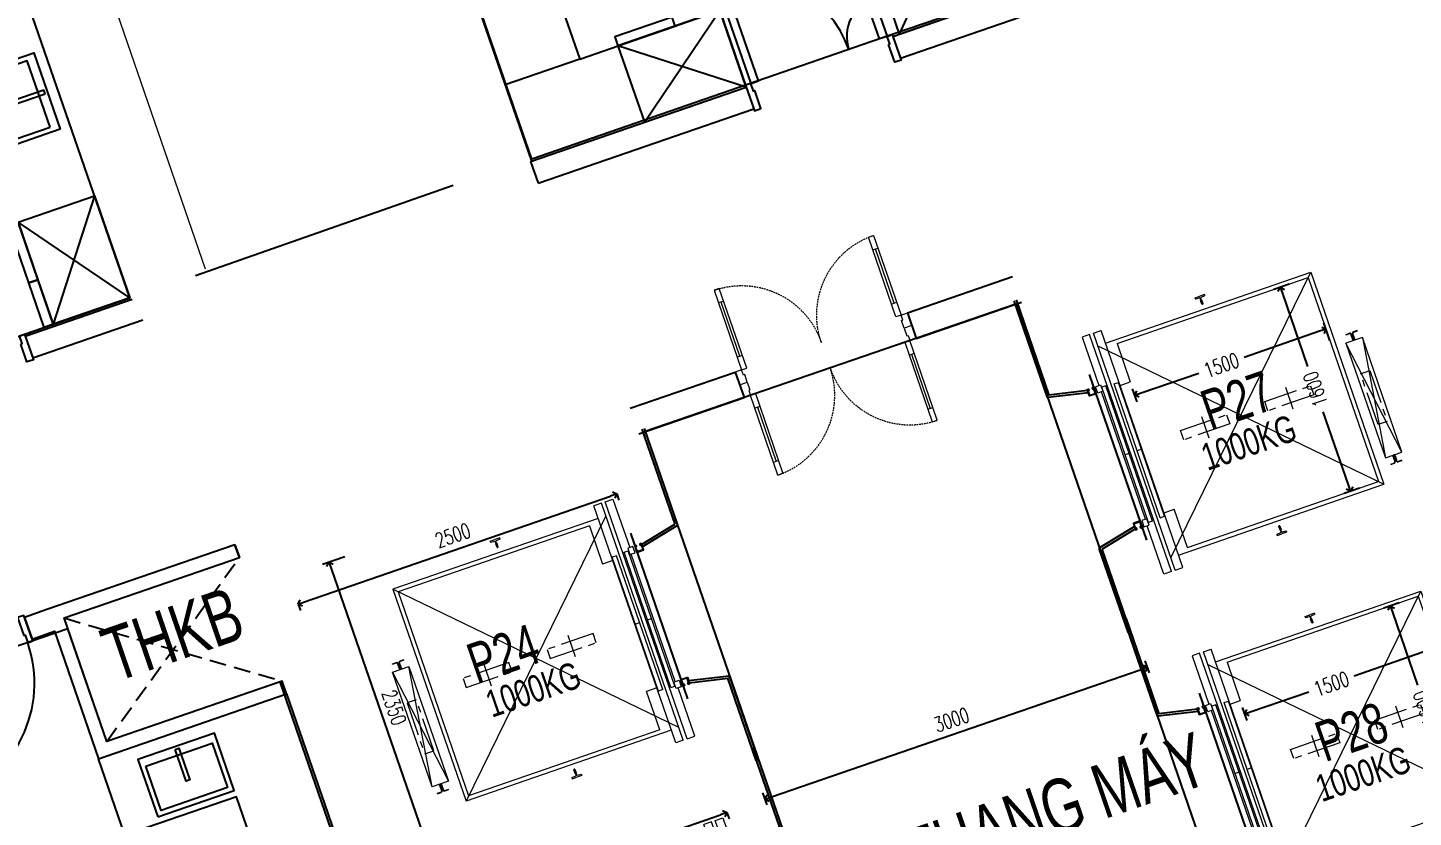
# Model space of a CAD drawing. Header units: millimetres. Extents: x -361699137 to 361252145, y -356478932 to 356523199.
# Drawn here: x 97679 to 107954, y 41041 to 46897 of the extents above; entities that cross this region are included whole.
import ezdxf
from ezdxf.enums import TextEntityAlignment as Align
from ezdxf.xclip import XClip

# ---------------------------------------------------------------- set-up
doc = ezdxf.new("R2010")
doc.units = ezdxf.units.MM
doc.header["$LTSCALE"] = 100
doc.header["$MEASUREMENT"] = 0
doc.header["$XCLIPFRAME"] = 0
for name, pattern in [('ACAD_ISO03W100', [30, 12, -18]), ('Xref_ST_MBDV Cot vach 30.7.2022$0$CENTERX2', [4, 2.5, -0.5, 0.5, -0.5]), ('Xref_ST_MBDV Cot vach 30.7.2022$0$HIDDEN', [0.375, 0.25, -0.125]), ('Xref_ST_MBDV Cot vach 30.7.2022$0$HIDDEN2', [0.1875, 0.125, -0.0625]), ('Xref_ST_MBDV Cot vach 30.7.2022$0$PHANTOMX2', [5, 2.5, -0.5, 0.5, -0.5, 0.5, -0.5])]:
    doc.linetypes.add(name, pattern=pattern)
for name, color, linetype in [('A-_FURN----_E-_N', 251, 'Continuous'), ('A-_SANIEQPT_E-_N', 251, 'Continuous'), ('A-ANNO-ROOM', 50, 'Continuous'), ('AUDIT_I_220808132811-12', 1, 'Continuous'), ('IDEA - dim', 251, 'Continuous'), ('KT-Net manh', 139, 'Continuous'), ('KT-Tuong', 1, 'Continuous'), ('Xref_ST_MBDV Cot vach 30.7.2022$0$KT-Khuat', 9, 'Xref_ST_MBDV Cot vach 30.7.2022$0$HIDDEN'), ('Xref_ST_MBDV Cot vach 30.7.2022$0$KT-Net manh', 139, 'Continuous'), ('Xref_ST_MBDV Cot vach 30.7.2022$0$KT-Text', 7, 'Continuous'), ('Xref_ST_MBDV Cot vach 30.7.2022$0$KT-Tuong', 1, 'Continuous')]:
    doc.layers.add(name, color=color, linetype=linetype)
for name, color, linetype, lineweight in [('AUDIT_I_220808132811-11', 7, 'Continuous', 9), ('Xref_ST_MBDV Cot vach 30.7.2022$0$CUA', 37, 'Continuous', 13), ('Xref_ST_MBDV Cot vach 30.7.2022$0$KT-Noi that', 36, 'Continuous', 9)]:
    doc.layers.add(name, color=color, linetype=linetype, lineweight=lineweight)
doc.layers.add('dien tich thong thuy', color=3, linetype='Continuous', plot=False)
doc.styles.add('220126_HDN_HBA typical plan$0$211210_HDN_HBA_TYPICAL PLAN CORE OPT 1$0$HBA-Text', font='GOTHIC.TTF')
doc.styles.add('Xref_ST_MBDV Cot vach 30.7.2022$0$Arial', font='arial.ttf', dxfattribs={"width": 0.7})
doc.styles.add('Xref_ST_MBDV Cot vach 30.7.2022$0$DIM', font='vnsimli.shx', dxfattribs={"width": 0.7})
doc.styles.add('Xref_ST_MBDV Cot vach 30.7.2022$0$xref.N.Cot vach tang N2$0$DIM', font='vnsimli.shx', dxfattribs={"width": 0.7})
doc.dimstyles.new('Xref_ST_MBDV Cot vach 30.7.2022$0$CCU 1-100 A1', dxfattribs={"dimscale": 100, "dimtxt": 2.2, "dimasz": 1, "dimexe": 1, "dimexo": 0, "dimgap": 1, "dimtad": 1, "dimdec": 0, "dimdsep": 46, "dimtxsty": 'Xref_ST_MBDV Cot vach 30.7.2022$0$DIM', "dimblk1": 'Xref_ST_MBDV Cot vach 30.7.2022$0$_ARCHTICK', "dimblk2": 'Xref_ST_MBDV Cot vach 30.7.2022$0$_ARCHTICK', "dimsah": 1, "dimcen": 0, "dimdle": 1, "dimclrd": 256, "dimclre": 256, "dimclrt": 31, "dimadec": 0, "dimazin": 0, "dimtfac": 1, "dimtdec": 0, "dimtix": 1, "dimtmove": 2, "dimatfit": 3, "dimldrblk": 'Xref_ST_MBDV Cot vach 30.7.2022$0$_ARCHTICK', "dimfxl": 8, "dimtolj": 1, "dimarcsym": 0})
doc.dimstyles.new('Xref_ST_MBDV Cot vach 30.7.2022$0$xref.N.Cot vach tang N2$0$CCU 1-100 A1', dxfattribs={"dimscale": 100, "dimtxt": 2.2, "dimasz": 1, "dimexe": 1, "dimexo": 0, "dimgap": 1, "dimtad": 1, "dimdec": 0, "dimdsep": 46, "dimtxsty": 'Xref_ST_MBDV Cot vach 30.7.2022$0$xref.N.Cot vach tang N2$0$DIM', "dimblk1": 'Xref_ST_MBDV Cot vach 30.7.2022$0$xref.N.Cot vach tang N2$0$_ARCHTICK', "dimblk2": 'Xref_ST_MBDV Cot vach 30.7.2022$0$xref.N.Cot vach tang N2$0$_ARCHTICK', "dimsah": 1, "dimcen": 0, "dimdle": 1, "dimclrd": 256, "dimclre": 256, "dimclrt": 31, "dimadec": 0, "dimazin": 0, "dimtfac": 1, "dimtdec": 0, "dimtix": 1, "dimtmove": 2, "dimatfit": 3, "dimldrblk": 'Xref_ST_MBDV Cot vach 30.7.2022$0$xref.N.Cot vach tang N2$0$_ARCHTICK', "dimfxl": 8, "dimtolj": 1, "dimarcsym": 0})

# ---------------------------------------------------------------- blocks, each defined once
blk = doc.blocks.new('A$C1AAC5519')
at = {"layer": 'A-ANNO-ROOM', "insert": (773, 1217), "char_height": 600, "attachment_point": 2, "rotation": 50.4488, "style": '220126_HDN_HBA typical plan$0$211210_HDN_HBA_TYPICAL PLAN CORE OPT 1$0$HBA-Text'}
blk.add_mtext_dynamic_manual_height_columns('S.B1.', width=722857412.87, gutter_width=9766, heights=[0], dxfattribs=at)
blk = doc.blocks.new('A$C418F5BC8')
at = {"layer": 'A-ANNO-ROOM', "insert": (648, 1091), "char_height": 600, "attachment_point": 2, "rotation": 50.4488, "style": '220126_HDN_HBA typical plan$0$211210_HDN_HBA_TYPICAL PLAN CORE OPT 1$0$HBA-Text'}
blk.add_mtext_dynamic_manual_height_columns('SL-S', width=722857412.87, gutter_width=9766, heights=[0], dxfattribs=at)
blk = doc.blocks.new('A$C2A6C5140')
at = {"layer": 'A-ANNO-ROOM', "insert": (731, 1190, 0), "char_height": 600, "attachment_point": 2, "rotation": 50.4488, "style": '220126_HDN_HBA typical plan$0$211210_HDN_HBA_TYPICAL PLAN CORE OPT 1$0$HBA-Text'}
blk.add_mtext_dynamic_manual_height_columns('2-BR', width=722857412.87, gutter_width=9766, heights=[0], dxfattribs=at)
blk = doc.blocks.new('A$C5388591E')
at = {"layer": 'A-ANNO-ROOM', "insert": (894, 842, 0), "char_height": 600, "attachment_point": 2, "rotation": 1.4065, "style": '220126_HDN_HBA typical plan$0$211210_HDN_HBA_TYPICAL PLAN CORE OPT 1$0$HBA-Text'}
blk.add_mtext_dynamic_manual_height_columns('3-BR', width=722857412.87, gutter_width=9766, heights=[0], dxfattribs=at)
blk = doc.blocks.new('A$C21AF0CCA')
at = {"layer": 'A-ANNO-ROOM', "insert": (1198, 815), "char_height": 600, "attachment_point": 2, "rotation": 0.1054, "style": '220126_HDN_HBA typical plan$0$211210_HDN_HBA_TYPICAL PLAN CORE OPT 1$0$HBA-Text'}
blk.add_mtext_dynamic_manual_height_columns('S.B1P.', width=722857412.87, gutter_width=9766, heights=[0], dxfattribs=at)
blk = doc.blocks.new('ĂERWER')
at = {"layer": 'Xref_ST_MBDV Cot vach 30.7.2022$0$KT-Text', "style": 'Xref_ST_MBDV Cot vach 30.7.2022$0$Arial', "width": 0.7}
for s, rotation, p in [('P27', 19.0475, (-61373, 43783)), ('P24', 19.0468, (-66815, 41905)), ('P28', 19.0475, (-60524, 41326))]:
    blk.add_text(s, height=300, rotation=rotation, dxfattribs=at).set_placement(p, align=Align.CENTER)
for rotation, p in [(19.0475, (-61642, 43402)), (19.0468, (-66948, 41571)), (19.0475, (-60794, 40945))]:
    blk.add_text('1000KG', height=200, rotation=rotation, dxfattribs=at).set_placement(p)
blk = doc.blocks.new('Xref_ST_MBDV Cot vach 30.7.2022$0$_Open90')
at = {"color": 0, "linetype": 'ByBlock', "lineweight": -2}
for p, q in [((0, 0), (-1, 0)), ((-0.5, 0.5), (0, 0)), ((0, 0), (-0.5, -0.5))]:
    blk.add_line(p, q, dxfattribs=at)
blk = doc.blocks.new('*D159')
at = {"layer": 'Defpoints', "color": 5, "transparency": 16777216}
for p, q in [((-2230, 1494), (-2230, 1596)), ((-2180, 1546), (-1728, 1546)), ((-780, 1546), (-1372, 1546)), ((-730, 1457), (-730, 1596))]:
    blk.add_line(p, q, dxfattribs=at)
at = {"layer": 'Defpoints', "color": 0, "transparency": 16777216}
for p in [(-2230, 1546), (-2230, 1494, 0), (-730, 1457, 0)]:
    blk.add_point(p, dxfattribs=at)
at = {"layer": 'Defpoints', "color": 5, "transparency": 16777216, "xscale": 50, "yscale": 50, "zscale": 50, "rotation": 180}
blk.add_blockref('Xref_ST_MBDV Cot vach 30.7.2022$0$_Open90', (-2230, 1546), dxfattribs=at)
at = {"layer": 'Defpoints', "color": 5, "transparency": 16777216, "xscale": 50, "yscale": 50, "zscale": 50}
blk.add_blockref('Xref_ST_MBDV Cot vach 30.7.2022$0$_Open90', (-730, 1546), dxfattribs=at)
at = {"layer": 'Defpoints', "color": 5, "transparency": 16777216, "insert": (-1550, 1546), "char_height": 110, "attachment_point": 5, "style": 'Xref_ST_MBDV Cot vach 30.7.2022$0$DIM'}
blk.add_mtext('\\A1;1500', dxfattribs=at)
blk = doc.blocks.new('Xref_ST_MBDV Cot vach 30.7.2022$0$_ARCHTICK')
at = {"color": 0, "linetype": 'ByBlock', "const_width": 0.15}
blk.add_lwpolyline([(-0.5, -0.5), (0.5, 0.5)], dxfattribs=at)
blk = doc.blocks.new('*D160')
at = {"layer": 'Defpoints', "color": 5, "transparency": 16777216}
for p, q in [((-879, 1950), (-1000, 1950)), ((-950, 1900), (-950, 1328)), ((-950, 400), (-950, 972)), ((-879, 350), (-1000, 350))]:
    blk.add_line(p, q, dxfattribs=at)
at = {"layer": 'Defpoints', "color": 0, "transparency": 16777216}
for p in [(-879, 1950, 0), (-950, 350), (-879, 350, 0)]:
    blk.add_point(p, dxfattribs=at)
at = {"layer": 'Defpoints', "color": 5, "transparency": 16777216, "xscale": 50, "yscale": 50, "zscale": 50}
for p, rotation in [((-950, 1950), 90), ((-950, 350), 270)]:
    blk.add_blockref('Xref_ST_MBDV Cot vach 30.7.2022$0$_Open90', p, dxfattribs=dict(at, rotation=rotation))
at = {"layer": 'Defpoints', "color": 5, "transparency": 16777216, "insert": (-950, 1150), "char_height": 110, "attachment_point": 5, "rotation": 90, "style": 'Xref_ST_MBDV Cot vach 30.7.2022$0$DIM'}
blk.add_mtext('\\A1;1600', dxfattribs=at)
blk = doc.blocks.new('*U165')
for p, q in [((-1260, 525), (-1300, 525)), ((-1280, 100), (-1280, 525)), ((-90, 525), (-50, 525)), ((-70, 100), (-70, 525)), ((-1260, 100), (-1300, 100)), ((-90, 100), (-50, 100))]:
    blk.add_line(p, q)
for points in [[(-1300, 0), (-1260, 0), (-1260, 625), (-1300, 625)], [(-50, 0), (-90, 0), (-90, 625), (-50, 625)], [(-1350, -100), (-1290, -100), (-1290, -40), (-1300, -40), (-1300, 0), (-1350, 0)], [(0, -100), (-60, -100), (-60, -40), (-50, -40), (-50, 0), (0, 0)]]:
    blk.add_lwpolyline(points, close=True)
at = {"linetype": 'Xref_ST_MBDV Cot vach 30.7.2022$0$HIDDEN2'}
for centre, start, end in [((-1300, 0), 0, 90), ((-50, 0), 90, 180)]:
    blk.add_arc(centre, 625, start, end, dxfattribs=at)
blk = doc.blocks.new('*U205')
at = {"ltscale": 5}
for points in [[(-300, -450), (300, -450), (300, 0), (-300, 0)], [(-261, -65), (261, -65), (261, -415), (-261, -415)], [(-15, -20), (15, -20), (15, -270), (-15, -270)]]:
    blk.add_lwpolyline(points, close=True, dxfattribs=at)
blk = doc.blocks.new('12')
at = {"layer": 'A-_FURN----_E-_N', "linetype": 'Continuous', "elevation": 0}
for points in [[(185, 898), (185, 968), (535, 968), (535, 898)], [(535, 898), (535, 968), (985, 968), (985, 898)], [(185, 298), (185, 898), (985, 898), (985, 298)]]:
    blk.add_lwpolyline(points, close=True, dxfattribs=at)
at = {"layer": 'IDEA - dim'}
blk.add_lwpolyline([(125, 1173), (125, 1163), (185, 1163), (185, 1123), (-15, 1123), (-15, 1173)], close=True, dxfattribs=at)
at = {"layer": 'IDEA - dim', "elevation": 0}
blk.add_lwpolyline([(985, 898), (985, 298)], dxfattribs=at)
at = {"layer": 'KT-Net manh', "linetype": 'ACAD_ISO03W100', "ltscale": 4}
for p, q in [((185, 298, 0), (985, 898, 0)), ((985, 298, 0), (185, 898, 0))]:
    blk.add_line(p, q, dxfattribs=at)
at = {"layer": 'KT-Net manh', "extrusion": (2.71928e-09, -1.5929e-08, 1), "elevation": 0}
blk.add_lwpolyline([(185, 1123), (185, 298), (3015, 298), (3015, 98), (3835, 98), (3835, -117)], dxfattribs=at)
at = {"layer": 'KT-Tuong'}
for points in [[(0, 1123), (0, 258)], [(170, 1123), (170, 283)]]:
    blk.add_lwpolyline(points, dxfattribs=at)
at = {"layer": 'KT-Tuong', "elevation": 0}
blk.add_lwpolyline([(170, 1123), (0, 1123)], dxfattribs=at)
at = {"layer": 'A-_SANIEQPT_E-_N', "linetype": 'Continuous', "extrusion": (-2.71928e-09, 1.5929e-08, -1), "zscale": -1, "rotation": 179.9999999660112}
blk.add_blockref('*U205', (-1835, 378, 0), dxfattribs=at)
blk = doc.blocks.new('13')
blk.add_lwpolyline([(0, -11425), (-100, -11425)])
at = {"layer": 'IDEA - dim'}
blk.add_line((-170, -9775), (0, -9775), dxfattribs=at)
blk.add_lwpolyline([(-125, -9725), (-125, -9735), (-185, -9735), (-185, -9775), (15, -9775), (15, -9725)], close=True, dxfattribs=at)
blk.add_lwpolyline([(-1170, -9950), (-1170, -11425), (-3570, -11425), (-3570, -10825), (-1770, -10825), (-1770, -9950), (-1170, -9950)], dxfattribs=at)
blk.add_arc((-185, -8815), 920, 180, 270, dxfattribs=at)
at = {"layer": 'KT-Tuong'}
blk.add_lwpolyline([(0, -9950), (0, -9775), (-170, -9775), (-170, -9950), (-1170, -9950), (-1170, -11425), (-1070, -11425), (-1070, -10050), (-100, -10050), (-100, -11425), (0, -11425)], close=True, dxfattribs=at)
at = {"layer": 'Xref_ST_MBDV Cot vach 30.7.2022$0$KT-Khuat', "linetype": 'Xref_ST_MBDV Cot vach 30.7.2022$0$HIDDEN', "ltscale": 5}
for p, q in [((-1070, -10050), (-100, -11425)), ((-100, -10050), (-1070, -11425))]:
    blk.add_line(p, q, dxfattribs=at)
at = {"layer": 'IDEA - dim', "rotation": 270}
blk.add_blockref('*U205', (-1270, -10525), dxfattribs=at)
blk = doc.blocks.new('dc')
for points in [[(-1100, -40), (-1110, -40), (-1110, -100), (-1150, -100), (-1150, 100), (-1100, 100)], [(-50, -40), (-40, -40), (-40, -100), (0, -100), (0, 100), (-50, 100)], [(-1110, -400), (-1110, -100), (-1050, -100), (-1050, -400)], [(-40, -870), (-40, -100), (-100, -100), (-100, -870)]]:
    blk.add_lwpolyline(points, close=True)
for centre, radius, start, end in [((-1110, -100), 300, 270, 0), ((-40, -100), 770, 180, 270)]:
    blk.add_arc(centre, radius, start, end)
blk = doc.blocks.new('19')
at = {"layer": 'A-_FURN----_E-_N', "linetype": 'Continuous'}
for points in [[(-9658, 10470), (-9658, 10540), (-10108, 10540), (-10108, 10470)], [(-9308, 9870), (-9308, 10470), (-10108, 10470), (-10108, 9870)]]:
    blk.add_lwpolyline(points, close=True, dxfattribs=at)
at = {"layer": 'IDEA - dim'}
for p, q in [((-10408, 12100), (-10408, 10470)), ((-10408, 10470), (-10992, 10470))]:
    blk.add_line(p, q, dxfattribs=at)
for points in [[(-10992, 9870), (-10992, 12700), (-9308, 12700), (-9308, 12100), (-10408, 12100)], [(-10408, 10470), (-9308, 10470), (-9308, 9870)]]:
    blk.add_lwpolyline(points, dxfattribs=at)
blk.add_lwpolyline([(-7358, 10670), (-8108, 10670), (-8108, 9870), (-7358, 9870)], close=True, dxfattribs=at)
at = {"layer": 'KT-Net manh', "linetype": 'ACAD_ISO03W100', "ltscale": 4}
for p, q in [((-7358, 10670), (-8108, 9870)), ((-9308, 9870), (-10108, 10470)), ((-10108, 9870), (-9308, 10470))]:
    blk.add_line(p, q, dxfattribs=at)
at = {"layer": 'KT-Tuong'}
for p, q in [((-11000, 9870), (-11000, 9700)), ((-9308, 9870), (-9308, 9700)), ((-8158, 9870), (-8158, 9700)), ((-11000, 9700), (-9308, 9700)), ((-8158, 9700), (-2408, 9700))]:
    blk.add_line(p, q, dxfattribs=at)
for points in [[(-8158, 9870), (-7358, 9870), (-7358, 10670), (-7758, 10670), (-7758, 12700)], [(-11000, 9870), (-9308, 9870)]]:
    blk.add_lwpolyline(points, dxfattribs=at)
at = {"layer": 'A-_FURN----_E-_N', "rotation": 180.0000000195502}
blk.add_blockref('dc', (-9308, 9785), dxfattribs=at)
blk = doc.blocks.new('Xref_ST_MBDV Cot vach 30.7.2022$0$xref.N.Cot vach tang N2$0$_Open90')
at = {"color": 0, "linetype": 'ByBlock', "lineweight": -2}
for p, q in [((0, 0), (-1, 0)), ((-0.5, 0.5), (0, 0)), ((0, 0), (-0.5, -0.5))]:
    blk.add_line(p, q, dxfattribs=at)
blk = doc.blocks.new('*D345')
at = {"layer": 'Defpoints', "color": 5, "transparency": 16777216}
for p, q in [((100032, 42974), (99866, 42917)), ((99929, 42886), (100664, 40759)), ((100799, 40753), (100633, 40695))]:
    blk.add_line(p, q, dxfattribs=at)
at = {"layer": 'Defpoints', "color": 0, "transparency": 16777216}
for p in [(100032, 42974), (100680, 40712), (100799, 40753)]:
    blk.add_point(p, dxfattribs=at)
at = {"layer": 'Defpoints', "color": 5, "transparency": 16777216}
for p, xscale, yscale, zscale, rotation in [((99913, 42933), 50.00000000000001, 50.00000000000001, 50.00000000000001, 109.0471379530743), ((100680, 40712), 50, 50, 50, 289.0471379530744)]:
    blk.add_blockref('Xref_ST_MBDV Cot vach 30.7.2022$0$xref.N.Cot vach tang N2$0$_Open90', p, dxfattribs=dict(at, xscale=xscale, yscale=yscale, zscale=zscale, rotation=rotation))
at = {"layer": 'Defpoints', "color": 5, "transparency": 16777216, "insert": (100396, 41856), "char_height": 110, "attachment_point": 5, "rotation": 289.0471, "style": 'Xref_ST_MBDV Cot vach 30.7.2022$0$xref.N.Cot vach tang N2$0$DIM'}
blk.add_mtext('\\A1;2350', dxfattribs=at)
blk = doc.blocks.new('Xref_ST_MBDV Cot vach 30.7.2022$0$xref.N.Cot vach tang N2$0$_ARCHTICK')
at = {"color": 0, "linetype": 'ByBlock', "const_width": 0.15}
blk.add_lwpolyline([(-0.5, -0.5), (0.5, 0.5)], dxfattribs=at)
blk = doc.blocks.new('*D346')
at = {"layer": 'Defpoints', "color": 5, "transparency": 16777216}
for p, q in [((99732, 42640), (102001, 43423)), ((102048, 43439), (102064, 43392)), ((99685, 42623), (99701, 42576))]:
    blk.add_line(p, q, dxfattribs=at)
at = {"layer": 'Defpoints', "color": 0, "transparency": 16777216}
for p in [(102048, 43439), (102048, 43439), (99685, 42623)]:
    blk.add_point(p, dxfattribs=at)
at = {"layer": 'Defpoints', "color": 5, "transparency": 16777216}
for p, xscale, yscale, zscale, rotation in [((102048, 43439), 50, 50, 50, 19.04713795307702), ((99685, 42623), 49.99999999999999, 49.99999999999999, 49.99999999999999, 199.047137953077)]:
    blk.add_blockref('Xref_ST_MBDV Cot vach 30.7.2022$0$xref.N.Cot vach tang N2$0$_Open90', p, dxfattribs=dict(at, xscale=xscale, yscale=yscale, zscale=zscale, rotation=rotation))
at = {"layer": 'Defpoints', "color": 5, "transparency": 16777216, "insert": (100832, 43131), "char_height": 110, "attachment_point": 5, "rotation": 19.0471, "style": 'Xref_ST_MBDV Cot vach 30.7.2022$0$xref.N.Cot vach tang N2$0$DIM'}
blk.add_mtext('\\A1;2500', dxfattribs=at)
blk = doc.blocks.new('*D348')
at = {"layer": 'Defpoints', "color": 5, "transparency": 16777216}
for p, q in [((100548, 40277), (102817, 41060)), ((102864, 41076), (102880, 41029)), ((100501, 40260), (100517, 40213))]:
    blk.add_line(p, q, dxfattribs=at)
at = {"layer": 'Defpoints', "color": 0, "transparency": 16777216}
for p in [(102864, 41076), (102864, 41076), (100501, 40260)]:
    blk.add_point(p, dxfattribs=at)
at = {"layer": 'Defpoints', "color": 5, "transparency": 16777216}
for p, xscale, yscale, zscale, rotation in [((102864, 41076), 50, 50, 50, 19.04713795307702), ((100501, 40260), 49.99999999999999, 49.99999999999999, 49.99999999999999, 199.047137953077)]:
    blk.add_blockref('Xref_ST_MBDV Cot vach 30.7.2022$0$xref.N.Cot vach tang N2$0$_Open90', p, dxfattribs=dict(at, xscale=xscale, yscale=yscale, zscale=zscale, rotation=rotation))
at = {"layer": 'Defpoints', "color": 5, "transparency": 16777216, "insert": (101648, 40767), "char_height": 110, "attachment_point": 5, "rotation": 19.0471, "style": 'Xref_ST_MBDV Cot vach 30.7.2022$0$xref.N.Cot vach tang N2$0$DIM'}
blk.add_mtext('\\A1;2500', dxfattribs=at)
blk = doc.blocks.new('*D351')
at = {"layer": 'Defpoints', "color": 5, "transparency": 16777216}
for p, q in [((103194, 41192), (105936, 42138)), ((105998, 42112), (105967, 42202)), ((103162, 41133), (103131, 41223))]:
    blk.add_line(p, q, dxfattribs=at)
at = {"layer": 'Defpoints', "color": 0, "transparency": 16777216}
for p in [(105983, 42154), (105998, 42112), (103162, 41133)]:
    blk.add_point(p, dxfattribs=at)
at = {"layer": 'Defpoints', "color": 5, "transparency": 16777216, "xscale": 50, "yscale": 50, "zscale": 50}
for p, rotation in [((105983, 42154), 19.04713795307476), ((103147, 41175), 199.0471379530748)]:
    blk.add_blockref('Xref_ST_MBDV Cot vach 30.7.2022$0$xref.N.Cot vach tang N2$0$_Open90', p, dxfattribs=dict(at, rotation=rotation))
at = {"layer": 'Defpoints', "color": 5, "transparency": 16777216, "insert": (104531, 41764), "char_height": 110, "attachment_point": 5, "rotation": 19.0471, "style": 'Xref_ST_MBDV Cot vach 30.7.2022$0$xref.N.Cot vach tang N2$0$DIM'}
blk.add_mtext('\\A1;3000', dxfattribs=at)
blk = doc.blocks.new('Xref_ST_MBDV Cot vach 30.7.2022$0$TM 1000kg')
at = {"layer": 'Xref_ST_MBDV Cot vach 30.7.2022$0$KT-Net manh'}
for p, q in [((-2850, 2500), (-2850, 1742.2)), ((-2832, 2500), (-2832, 1754.4)), ((-2550, 1692.7), (-2832, 1754.4)), ((-2500, 1800), (-2500, 500)), ((-2850, 1742.2), (-2847, 1742.2)), ((-2847, 1742.2), (-2847, 1739.2)), ((-2550, 1674.2), (-2847, 1739.2)), ((-2550, 625.8), (-2847, 560.8)), ((-2850, 557.8), (-2847, 557.8)), ((-2850, -100), (-2850, 557.8)), ((-2847, 557.8), (-2847, 560.8)), ((-2550, 607.3), (-2832, 545.6)), ((-2832, -100), (-2832, 545.6))]:
    blk.add_line(p, q, dxfattribs=at)
at = {"layer": 'Xref_ST_MBDV Cot vach 30.7.2022$0$KT-Net manh', "const_width": 2}
for points in [[(-2847, 1742.2), (-2832, 1754.4)], [(-2847, 557.8), (-2832, 545.6)]]:
    blk.add_lwpolyline(points, dxfattribs=at)
at = {"layer": 'Xref_ST_MBDV Cot vach 30.7.2022$0$KT-Net manh', "ltscale": 2}
for points in [[(-2510, 1700), (-2500, 1700), (-2500, 1650), (-2550, 1650), (-2550, 1700), (-2540, 1700), (-2540, 1690), (-2541.6, 1690), (-2541.6, 1698.4), (-2548.4, 1698.4), (-2548.4, 1651.6), (-2501.6, 1651.6), (-2501.6, 1698.4), (-2508.4, 1698.4), (-2508.4, 1690), (-2510, 1690)], [(-2510, 600), (-2500, 600), (-2500, 650), (-2550, 650), (-2550, 600), (-2540, 600), (-2540, 610), (-2541.6, 610), (-2541.6, 601.6), (-2548.4, 601.6), (-2548.4, 648.4), (-2501.6, 648.4), (-2501.6, 601.6), (-2508.4, 601.6), (-2508.4, 610), (-2510, 610)]]:
    blk.add_lwpolyline(points, close=True, dxfattribs=at)
at = {"layer": 'Xref_ST_MBDV Cot vach 30.7.2022$0$KT-Noi that', "linetype": 'Continuous', "ltscale": 2}
for p, q in [((-2460, 2080, 0), (-2460, 1700, 0)), ((-2400, 2080, 0), (-2460, 2080, 0)), ((-2400, 220, 0), (-2400, 2080, 0)), ((-2370, 220, 0), (-2370, 2080, 0)), ((-2370, 2080, 0), (-2310, 2080, 0)), ((-2310, 220, 0), (-2310, 2080, 0)), ((-2310, 1981, 0), (-700, 1981, 0)), ((-700, 1981, 0), (-700, 319, 0)), ((-2230, 1950, 0), (-730, 1950, 0)), ((-2230, 1950, 0), (-2230, 1650, 0)), ((-730, 1950, 0), (-730, 350, 0)), ((-2455, 650, 0), (-2455, 1650, 0)), ((-2441.3, 620, 0), (-2441.3, 1680, 0)), ((-2411, 1680, 0), (-2441.3, 1680, 0)), ((-2411, 620, 0), (-2411, 1680, 0)), ((-2348, 625, 0), (-2348, 1675, 0)), ((-2348, 1675, 0), (-2314, 1675, 0)), ((-2314, 625, 0), (-2314, 1675, 0)), ((-2310, 1650, 0), (-2230, 1650, 0)), ((-2411, 1150, 0), (-2441.3, 1150, 0)), ((-2314, 1150, 0), (-2348, 1150, 0)), ((-2411, 620, 0), (-2441.3, 620, 0)), ((-2348, 625, 0), (-2314, 625, 0)), ((-2310, 650, 0), (-2230, 650, 0)), ((-2230, 350, 0), (-2230, 650, 0)), ((-2460, 220, 0), (-2460, 600, 0)), ((-2310, 319, 0), (-700, 319, 0)), ((-2230, 350, 0), (-730, 350, 0)), ((-2400, 220, 0), (-2460, 220, 0)), ((-2370, 220, 0), (-2310, 220, 0))]:
    blk.add_line(p, q, dxfattribs=at)
at = {"layer": 'Xref_ST_MBDV Cot vach 30.7.2022$0$KT-Noi that', "linetype": 'Continuous'}
for p, q in [((-1572.5, 2077, 0), (-1572.5, 2082, 0)), ((-1572.5, 2082, 0), (-1535, 2082, 0)), ((-1569.5, 2074, 0), (-1540.1, 2070.9, 0)), ((-1537.1, 2054.1, 0), (-1537.1, 2067.9, 0)), ((-1497.5, 2082, 0), (-1535, 2082, 0)), ((-1532.9, 2054.1, 0), (-1532.9, 2067.9, 0)), ((-1500.5, 2074, 0), (-1529.9, 2070.9, 0)), ((-1497.5, 2077, 0), (-1497.5, 2082, 0)), ((-1540, 2021, 0), (-1540, 2050, 0)), ((-1539, 2020, 0), (-1535, 2020, 0)), ((-1531, 2020, 0), (-1535, 2020, 0)), ((-1530, 2021, 0), (-1530, 2050, 0)), ((-603.5, 1460, 0), (-574.4, 1460, 0)), ((-603.5, 1456.8, 0), (-603.5, 1460, 0)), ((-603.5, 1456.8, 0), (-574.4, 1456.8, 0)), ((-568.2, 1406.2, 0), (-568.2, 1450.6, 0)), ((-565, 1406.2, 0), (-565, 1450.6, 0)), ((-555, 1406.2, 0), (-555, 1450.6, 0)), ((-551.8, 1406.2, 0), (-551.8, 1450.6, 0)), ((-516.5, 1460, 0), (-545.6, 1460, 0)), ((-516.5, 1456.8, 0), (-545.6, 1456.8, 0)), ((-516.5, 1456.8, 0), (-516.5, 1460, 0)), ((-558, 1403.2, 0), (-562, 1403.2, 0)), ((-558, 1400, 0), (-562, 1400, 0)), ((-603.5, 443.2, 0), (-574.4, 443.2, 0)), ((-603.5, 440, 0), (-574.4, 440, 0)), ((-568.2, 493.8, 0), (-568.2, 449.4, 0)), ((-565, 493.8, 0), (-565, 449.4, 0)), ((-558, 500, 0), (-562, 500, 0)), ((-558, 496.8, 0), (-562, 496.8, 0)), ((-555, 493.8, 0), (-555, 449.4, 0)), ((-551.8, 493.8, 0), (-551.8, 449.4, 0)), ((-516.5, 443.2, 0), (-545.6, 443.2, 0)), ((-516.5, 440, 0), (-545.6, 440, 0)), ((-1572.5, 223, 0), (-1572.5, 218, 0)), ((-1572.5, 218, 0), (-1535, 218, 0)), ((-1569.5, 226, 0), (-1540.1, 229.1, 0)), ((-1540, 279, 0), (-1540, 250, 0)), ((-1539, 280, 0), (-1535, 280, 0)), ((-1537.1, 245.9, 0), (-1537.1, 232.1, 0)), ((-1531, 280, 0), (-1535, 280, 0)), ((-1497.5, 218, 0), (-1535, 218, 0)), ((-1532.9, 245.9, 0), (-1532.9, 232.1, 0)), ((-1530, 279, 0), (-1530, 250, 0)), ((-1500.5, 226, 0), (-1529.9, 229.1, 0)), ((-1497.5, 223, 0), (-1497.5, 218, 0))]:
    blk.add_line(p, q, dxfattribs=at)
at = {"layer": 'Xref_ST_MBDV Cot vach 30.7.2022$0$KT-Noi that', "linetype": 'Xref_ST_MBDV Cot vach 30.7.2022$0$HIDDEN', "ltscale": 500}
for p, q in [((-2370, 1981, 0), (-700, 319, 0)), ((-2370, 319, 0), (-700, 1981, 0)), ((-495, 1400, 0), (-625, 500, 0)), ((-495, 500, 0), (-625, 1400, 0))]:
    blk.add_line(p, q, dxfattribs=at)
at = {"layer": 'Xref_ST_MBDV Cot vach 30.7.2022$0$KT-Noi that', "linetype": 'Xref_ST_MBDV Cot vach 30.7.2022$0$CENTERX2'}
for p, q in [((-1815, 1236, 0), (-1815, 1066.7, 0)), ((-1155, 1236, 0), (-1155, 1066.7, 0))]:
    blk.add_line(p, q, dxfattribs=at)
at = {"layer": 'Xref_ST_MBDV Cot vach 30.7.2022$0$KT-Noi that', "linetype": 'Continuous', "ltscale": 2, "elevation": 0}
for points in [[(-2485, 1700), (-2445, 1700), (-2445, 1650), (-2485, 1650)], [(-495, 1400), (-625, 1400), (-625, 500), (-495, 500)], [(-2485, 600), (-2445, 600), (-2445, 650), (-2485, 650)]]:
    blk.add_lwpolyline(points, close=True, dxfattribs=at)
at = {"layer": 'Xref_ST_MBDV Cot vach 30.7.2022$0$KT-Noi that', "linetype": 'Xref_ST_MBDV Cot vach 30.7.2022$0$PHANTOMX2', "elevation": 0}
for points in [[(-1635, 1186), (-1635, 1114), (-1995, 1114), (-1995, 1186)], [(-975, 1186), (-975, 1114), (-1335, 1114), (-1335, 1186)], [(-524, 1150), (-524, 750), (-596, 750), (-596, 1150)]]:
    blk.add_lwpolyline(points, close=True, dxfattribs=at)
at = {"layer": 'Xref_ST_MBDV Cot vach 30.7.2022$0$KT-Noi that', "linetype": 'Continuous'}
for centre, radius, start, end in [((-1569.5, 2077, 0), 3, 180, 270), ((-1540.1, 2067.9, 0), 3, 0, 90), ((-1529.9, 2067.9, 0), 3, 90, 180), ((-1500.5, 2077, 0), 3, 270, 0), ((-1542.3, 2054.7, 0), 5.25, 295.66972, 353.31728), ((-1539, 2021, 0), 1, 180, 270), ((-1527.7, 2054.7, 0), 5.25, 186.68272, 244.33028), ((-1531, 2021, 0), 1, 270, 0), ((-574.4, 1450.6, 0), 9.4, 0, 90), ((-574.4, 1450.6, 0), 6.2, 0, 90), ((-545.6, 1450.6, 0), 9.4, 90, 180), ((-545.6, 1450.6, 0), 6.2, 90, 180), ((-562, 1406.2, 0), 6.2, 180, 270), ((-562, 1406.2, 0), 3, 180, 270), ((-558, 1406.2, 0), 3, 270, 0), ((-558, 1406.2, 0), 6.2, 270, 0), ((-574.4, 449.4, 0), 6.2, 270, 0), ((-574.4, 449.4, 0), 9.4, 270, 0), ((-562, 493.8, 0), 6.2, 90, 180), ((-562, 493.8, 0), 3, 90, 180), ((-558, 493.8, 0), 6.2, 0, 90), ((-558, 493.8, 0), 3, 0, 90), ((-545.6, 449.4, 0), 9.4, 180, 270), ((-545.6, 449.4, 0), 6.2, 180, 270), ((-1569.5, 223, 0), 3, 90, 180), ((-1540.1, 232.1, 0), 3, 270, 0), ((-1539, 279, 0), 1, 90, 180), ((-1542.3, 245.3, 0), 5.25, 6.68272, 64.33028), ((-1527.7, 245.3, 0), 5.25, 115.66972, 173.31728), ((-1529.9, 232.1, 0), 3, 180, 270), ((-1531, 279, 0), 1, 0, 90), ((-1500.5, 223, 0), 3, 0, 90)]:
    blk.add_arc(centre, radius, start, end, dxfattribs=at)
at = {"layer": 'Defpoints', "color": 5}
for base, p1, p2, angle, picture, middle in [((-950.2, 350), (-879.1, 1950, 0), (-879.1, 350, 0), 90, '*D160', (-950.2, 1150)), ((-2230, 1545.8), (-730, 1457.2, 0), (-2230, 1494.3, 0), 180, '*D159', (-1550.1, 1545.8))]:
    dim = blk.add_linear_dim(base=base, p1=p1, p2=p2, angle=angle, dimstyle='Xref_ST_MBDV Cot vach 30.7.2022$0$CCU 1-100 A1', override={"dimscale": 50, "dimblk1": 'Xref_ST_MBDV Cot vach 30.7.2022$0$_Open90', "dimblk2": 'Xref_ST_MBDV Cot vach 30.7.2022$0$_Open90', "dimclrd": 5, "dimclre": 5, "dimclrt": 5, "dimlwd": 65535, "dimlwe": 65535}, dxfattribs=at)
    dim.commit()
    dim.dimension.update_dxf_attribs({"geometry": picture, "text_midpoint": middle, "dimtype": 128})

msp = doc.modelspace()

# ---------------------------------------------------------------- linework, layer by layer
at = {"layer": 'AUDIT_I_220808132811-11', "elevation": 0}
msp.add_lwpolyline([(98998.6, 45106.9), (96583.7, 52101.6, 0.3643585), (91875.7, 54156.4), (62940, 44174.2, 0.4519048), (60723.6, 38521.1), (68836.8, 24907.3, 0.3106789), (74999.8, 22936), (97522.6, 30727.4, 0.2299221), (97807.5, 31142.1), (98028.4, 32158.8, -0.27899), (98487.3, 32660.4), (102907.6, 34181, -0.4143404), (103560.2, 33863.9), (111889.4, 9773.2, 0.3197537), (117087.5, 6070.4), (162224.8, 6070.4, 0.4808686), (167365.4, 12501.3), (166756.7, 15196.4), (166711.5, 15396.9), (164936, 23916.5)], format="xyb", dxfattribs=at)
at = {"layer": 'AUDIT_I_220808132811-12', "elevation": 0}
msp.add_lwpolyline([(98923.4, 45059.2), (100834.5, 45729)], dxfattribs=at)
at = {"layer": 'dien tich thong thuy', "elevation": 0}
for points in [[(111742.4, 49358.8), (108772.1, 50214.4), (109309.5, 48657.8), (106639.2, 47735.9), (106141.5, 49177.4), (105716.1, 49030.6), (106213.8, 47589.1), (104937.7, 47148.5), (104941, 47139), (104076.1, 46840.4), (103017.4, 46474.9), (101417.7, 45922.7), (100494.2, 48597.7), (100312, 48534.9), (100047.7, 49301.5)], [(96302.1, 41850.2), (94175.3, 41115.9), (94770.9, 39390.8), (94652.7, 39350.1), (95652.9, 36453), (95761.6, 36490.6), (96674.5, 33843.4), (99128.4, 34690.6), (99251.2, 34733), (101775.1, 35604.3), (99551, 42046.2), (98265.5, 41602.4), (97976.7, 42438.9), (97702.5, 42344.3), (96785.6, 42027.7), (96298.8, 41859.7), (96302.1, 41850.2)]]:
    msp.add_lwpolyline(points, dxfattribs=at)
at = {"layer": 'Xref_ST_MBDV Cot vach 30.7.2022$0$KT-Net manh', "elevation": 0}
msp.add_lwpolyline([(102258.8, 43901.4), (104771.7, 36623), (107512.9, 37569.4), (105007.6, 44847.7)], close=True, dxfattribs=at)
at = {"layer": 'Xref_ST_MBDV Cot vach 30.7.2022$0$KT-Tuong'}
for p, q in [((104202.8, 44782.2, 0), (104983.1, 45050.7, 0)), ((104267.9, 44593.1, 0), (105048.2, 44861.6, 0)), ((104202.8, 44782.2, 0), (104267.9, 44593.1, 0)), ((102146.4, 44074.3, 0), (102926.3, 44342.7, 0)), ((102926.3, 44342.7, 0), (102991.5, 44153.6, 0)), ((102211.5, 43885.2, 0), (102991.5, 44153.6, 0))]:
    msp.add_line(p, q, dxfattribs=at)

# ---------------------------------------------------------------- block references
at = {"layer": 'A-ANNO-ROOM'}
for p in [(-259643.7, 30107.5, 0), (-265285.3, 28918.9, 0), (-245554.4, 25356.8, 0), (-227992.2, 24030.2, 0), (-256709.5, 21832.9, 0), (-262170.1, 20336.7, 0), (-227340, 20267.8, 0), (-224467.8, 15310.1, 0)]:
    msp.add_blockref('A$C21AF0CCA', p, dxfattribs=at)
at = {"layer": 'dien tich thong thuy'}
for name, p, rotation in [('A$C2A6C5140', (-231902.2, 41866.7, 0), 310.9576437198666), ('A$C2A6C5140', (-223136.1, 38294.9, 0), 310.9576437198666), ('A$C2A6C5140', (-179022.3, 13510.4, 0), 310.9576437198666), ('A$C2A6C5140', (-199561.1, 2743, 0), 310.9576437198666), ('A$C2A6C5140', (-176749.4, 2773.7, 0), 310.9576437198666), ('A$C2A6C5140', (-192735.1, 2545.1, 0), 310.9576437198666), ('A$C418F5BC8', (-243956.4, 39603.9, 0), 309.6632197063607), ('A$C418F5BC8', (-248126.4, 37597.1, 0), 309.6632197063607), ('A$C418F5BC8', (-251890.4, 36548.6, 0), 309.6632197063607), ('A$C418F5BC8', (-255839.4, 34945, 0), 309.6632197063607), ('A$C1AAC5519', (-240877.1, 28052.6, 0), 309.6566028083925), ('A$C1AAC5519', (-219521.6, 27682.2, 0), 309.6566028083925), ('A$C1AAC5519', (-217651.9, 24628, 0), 309.6566028083925), ('A$C1AAC5519', (-267764, 19262.7, 0), 309.6566028083925), ('A$C418F5BC8', (-223053.1, 10712.7, 0), 309.6632197063607), ('A$C1AAC5519', (-213503.8, 3324.6, -0.3), 309.6566028083925), ('A$C1AAC5519', (-207798.7, 3064.6, 0), 309.6566028083925), ('A$C1AAC5519', (-184128.2, 2786.5, 0), 309.6566028083925)]:
    msp.add_blockref(name, p, dxfattribs=dict(at, rotation=rotation))
for p in [(-273086, 28673.9, 0), (-220441.7, 3035.2, 0)]:
    msp.add_blockref('A$C5388591E', p, dxfattribs=at)
at = {"layer": 'IDEA - dim', "rotation": 109.0471379536515}
msp.add_blockref('13', (88416.5, 39334, 0), dxfattribs=at)
at = {"layer": 'Xref_ST_MBDV Cot vach 30.7.2022$0$CUA', "xscale": -1, "rotation": 18.99710501133985}
msp.add_blockref('*U165', (102926.3, 44342.7, 0), dxfattribs=at)
at = {"layer": 'Xref_ST_MBDV Cot vach 30.7.2022$0$CUA', "rotation": 198.9971050113357}
msp.add_blockref('*U165', (102991.5, 44153.6, 0), dxfattribs=at)
at = {"layer": 'Xref_ST_MBDV Cot vach 30.7.2022$0$KT-Noi that', "rotation": 19.04748280657569}
for p in [(108501.7, 43438.5, 0), (109317.5, 41075.3, 0)]:
    msp.add_blockref('Xref_ST_MBDV Cot vach 30.7.2022$0$TM 1000kg', p, dxfattribs=at)
at = {"layer": 'Xref_ST_MBDV Cot vach 30.7.2022$0$KT-Noi that', "xscale": -1, "rotation": 19.04679309956865}
for p in [(100372.6, 40631.9, 0), (101188.4, 38268.8, 0)]:
    msp.add_blockref('Xref_ST_MBDV Cot vach 30.7.2022$0$TM 1000kg', p, dxfattribs=at)
at = {"layer": 'Xref_ST_MBDV Cot vach 30.7.2022$0$KT-Text'}
ref = msp.add_blockref('ĂERWER', (168069.8, 207.8, 0), dxfattribs=at)
XClip(ref).set_block_clipping_path([(-134885.3939039337, -23347.1456148657), (15494.0954186382, 85174.2458689829)])

# ---------------------------------------------------------------- texts
at = {"layer": 'Xref_ST_MBDV Cot vach 30.7.2022$0$KT-Text', "extrusion": (-7.74205e-08, -2.60102e-08, 1), "style": 'Xref_ST_MBDV Cot vach 30.7.2022$0$Arial', "width": 0.7}
for s, p in [('THKB', (98818, 42210.8, 0)), ('SẢNH THANG MÁY', (104798.7, 40729.2, 0))]:
    msp.add_text(s, height=400, rotation=19, dxfattribs=at).set_placement(p, align=Align.CENTER)

# ---------------------------------------------------------------- dimensions: what is measured, and where the dimension line sits
at = {"layer": 'Defpoints', "color": 5}
for p1, p2, distance, picture, middle in [((99685, 42623.4, 0), (102048.1, 43439.3, 0), 0, '*D346', (100832.3, 43130.6, 0)), ((100032.4, 42974.1, 0), (100799.3, 40752.8, 0), -126.4, '*D345', (100395.6, 41856.5, 0)), ((103161.8, 41132.8, 0), (105997.5, 42111.8, 0), 45.1, '*D351', (104530.7, 41764.2, 0)), ((100500.8, 40260.3, 0), (102864, 41076.2, 0), 0, '*D348', (101648.1, 40767.5, 0))]:
    dim = msp.add_aligned_dim(p1=p1, p2=p2, distance=distance, dimstyle='Xref_ST_MBDV Cot vach 30.7.2022$0$xref.N.Cot vach tang N2$0$CCU 1-100 A1', override={"dimscale": 50, "dimblk1": 'Xref_ST_MBDV Cot vach 30.7.2022$0$xref.N.Cot vach tang N2$0$_Open90', "dimblk2": 'Xref_ST_MBDV Cot vach 30.7.2022$0$xref.N.Cot vach tang N2$0$_Open90', "dimclrd": 5, "dimclre": 5, "dimclrt": 5, "dimlwd": 65535, "dimlwe": 65535}, dxfattribs=at)
    dim.commit()
    dim.dimension.update_dxf_attribs({"geometry": picture, "text_midpoint": middle})

# ---------------------------------------------------------------- next in the draw order: block references
at = {"layer": 'IDEA - dim', "extrusion": (-1.41695e-08, -7.76877e-09, 1), "rotation": 109.0471379200311}
msp.add_blockref('12', (98777.6, 44815.4, 0), dxfattribs=at)

# ---------------------------------------------------------------- next in the draw order: linework, layer by layer
at = {"layer": 'dien tich thong thuy', "elevation": 0}
msp.add_lwpolyline([(98435.9, 44893.2), (97512.2, 47568.4), (97701.3, 47633.7), (96209.2, 51951.1, 0.4138343), (93922.1, 53065.2), (91643, 52280.8), (93499.9, 46902.3), (93509.4, 46905.6), (94431.3, 44235.3), (95069.4, 44455.5), (95289.6, 43817.5), (96187.6, 44127.5), (96190.9, 44118.1)], format="xyb", close=True, dxfattribs=at)

# ---------------------------------------------------------------- next in the draw order: block references
at = {"layer": 'IDEA - dim', "rotation": 19.04713795400197}
msp.add_blockref('19', (115027.6, 40164.1, 0), dxfattribs=at)

doc.saveas('drawing.dxf')
